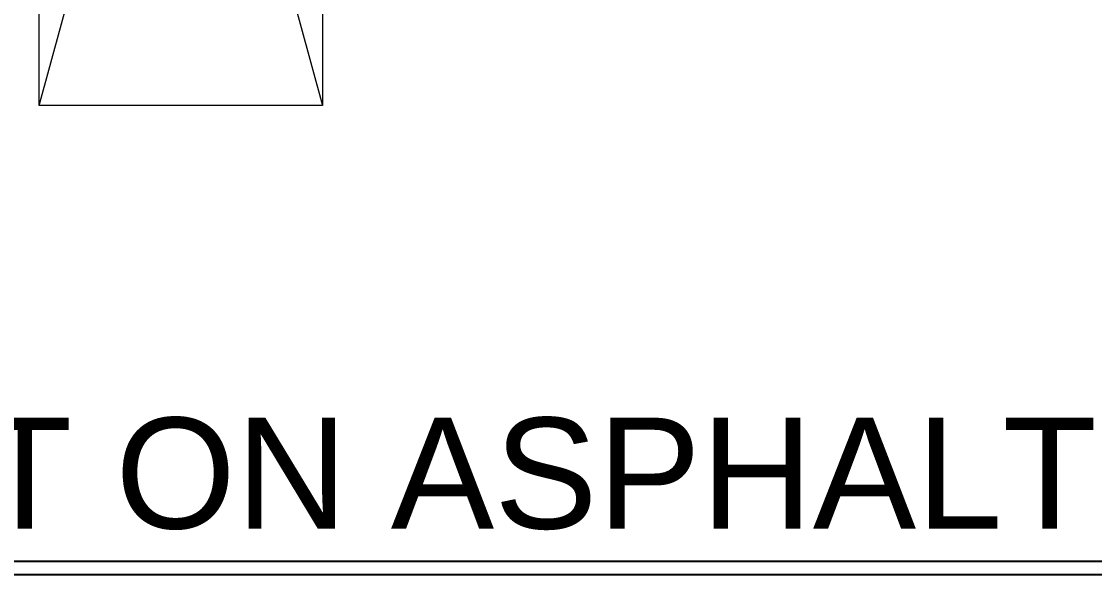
# Model space of a CAD drawing. Header units: feet. Extents: x 873 to 1463, y 2730 to 2935.
# Drawn here: x 1296.07 to 1344.2, y 2735.14 to 2759.94 of the extents above; entities that cross this region are included whole.
import ezdxf

# ---------------------------------------------------------------- set-up
doc = ezdxf.new("R2010")
doc.units = ezdxf.units.FT
doc.header["$MEASUREMENT"] = 0
doc.styles.add('TITLE BBLOCK TEXT', font='ARIALUNI.TTF')

msp = doc.modelspace()

# ---------------------------------------------------------------- linework, layer by layer
at = {"color": 7, "linetype": 'Continuous', "lineweight": 15}
for p, q in [((1296.866, 2756.168), (1296.866, 2802.739)), ((1309.567, 2802.739), (1309.567, 2756.168)), ((1309.567, 2756.168), (1296.866, 2756.168))]:
    msp.add_line(p, q, dxfattribs=at)
at = {"color": 6}
msp.add_line((1194.713, 2735.729), (1399.907, 2735.729), dxfattribs=at)
at = {"color": 251, "linetype": 'Continuous'}
msp.add_line((1205.842, 2735.136), (1399.907, 2735.136), dxfattribs=at)
at = {"color": 7, "linetype": 'Continuous', "lineweight": 15, "flags": 128}
for points in [[(1296.866, 2756.168), (1302.345, 2776.258)], [(1304.088, 2776.258), (1309.567, 2756.168)]]:
    msp.add_lwpolyline(points, dxfattribs=at)

# ---------------------------------------------------------------- texts
at = {"color": 7, "insert": (1207.971, 2742.193), "char_height": 4.97657, "width": 204.30443, "attachment_point": 1, "rotation": 359.9886, "style": 'TITLE BBLOCK TEXT'}
msp.add_mtext('PV MODULE ATTACHMENT ON ASPHALT SHINGLE ROOF', dxfattribs=at)

doc.saveas('drawing.dxf')
